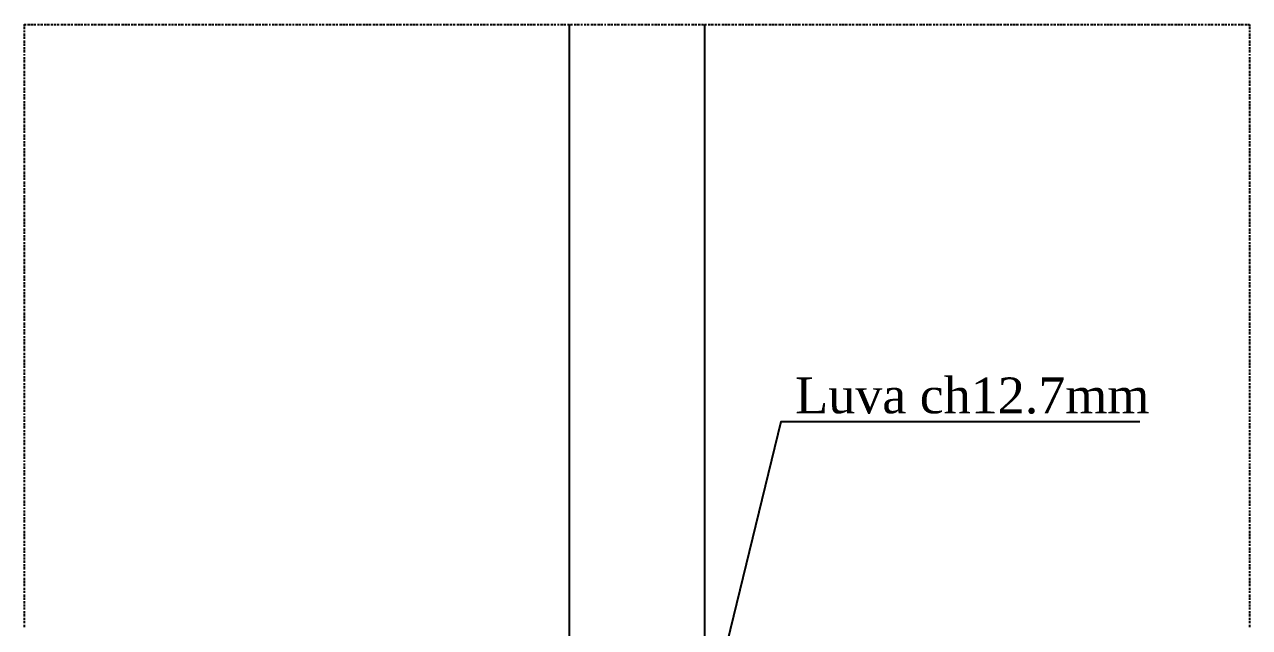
# Model space of a CAD drawing. Header units: millimetres. Extents: x 180 to 11148, y -1598 to 1045.
# Drawn here: x 8239.5 to 8582, y -955.8 to -787.4 of the extents above; entities that cross this region are included whole.
import ezdxf

# ---------------------------------------------------------------- set-up
doc = ezdxf.new("R2010")
doc.units = ezdxf.units.MM
doc.header["$MEASUREMENT"] = 0
doc.layers.add('PDF11_Geometry', color=7, linetype='Continuous')
doc.layers.add('PDF11_Text', color=7, linetype='Continuous')
doc.styles.add('PDF Times New Roman', font='times.ttf')

msp = doc.modelspace()

# ---------------------------------------------------------------- linework, layer by layer
at = {"layer": 'PDF11_Geometry', "lineweight": -3}
for points in [[(8239.5193, -787.8453), (8239.5193, -787.4219), (8239.9427, -787.4219)], [(8240.366, -787.4219), (8241.0011, -787.4219)], [(8241.2128, -787.4219), (8241.8478, -787.4219)], [(8242.0595, -787.4219), (8242.6945, -787.4219)], [(8243.1179, -787.4219), (8243.7529, -787.4219)], [(8243.9646, -787.4219), (8244.5996, -787.4219)], [(8245.023, -787.4219), (8245.658, -787.4219)], [(8245.8697, -787.4219), (8246.5048, -787.4219)], [(8246.9281, -787.4219), (8247.5632, -787.4219)], [(8247.7748, -787.4219), (8248.4099, -787.4219)], [(8248.6216, -787.4219), (8249.2566, -787.4219)], [(8249.68, -787.4219), (8250.315, -787.4219)], [(8250.5267, -787.4219), (8251.1617, -787.4219)], [(8251.5851, -787.4219), (8252.2201, -787.4219)], [(8252.4318, -787.4219), (8253.0668, -787.4219)], [(8253.4902, -787.4219), (8254.1252, -787.4219)], [(8254.3369, -787.4219), (8254.972, -787.4219)], [(8255.1836, -787.4219), (8255.8187, -787.4219)], [(8256.242, -787.4219), (8256.8771, -787.4219)], [(8257.0888, -787.4219), (8257.7238, -787.4219)], [(8258.1472, -787.4219), (8258.7822, -787.4219)], [(8258.9939, -787.4219), (8259.6289, -787.4219)], [(8260.0523, -787.4219), (8260.6873, -787.4219)], [(8260.899, -787.4219), (8261.534, -787.4219)], [(8261.7457, -787.4219), (8262.3808, -787.4219)], [(8262.8041, -787.4219), (8263.4392, -787.4219)], [(8263.6508, -787.4219), (8264.2859, -787.4219)], [(8264.7092, -787.4219), (8265.3443, -787.4219)], [(8265.556, -787.4219), (8266.191, -787.4219)], [(8266.6144, -787.4219), (8267.2494, -787.4219)], [(8267.4611, -787.4219), (8268.0961, -787.4219)], [(8268.3078, -787.4219), (8268.9428, -787.4219)], [(8269.3662, -787.4219), (8270.0012, -787.4219)], [(8270.2129, -787.4219), (8270.848, -787.4219)], [(8271.2713, -787.4219), (8271.9064, -787.4219)], [(8272.118, -787.4219), (8272.7531, -787.4219)], [(8273.1764, -787.4219), (8273.8115, -787.4219)], [(8274.0232, -787.4219), (8274.6582, -787.4219)], [(8274.8699, -787.4219), (8275.5049, -787.4219)], [(8275.9283, -787.4219), (8276.5633, -787.4219)], [(8276.775, -787.4219), (8277.41, -787.4219)], [(8277.8334, -787.4219), (8278.4684, -787.4219)], [(8278.6801, -787.4219), (8279.3152, -787.4219)], [(8279.7385, -787.4219), (8280.3736, -787.4219)], [(8280.5852, -787.4219), (8281.2203, -787.4219)], [(8281.432, -787.4219), (8282.067, -787.4219)], [(8282.4904, -787.4219), (8283.1254, -787.4219)], [(8283.3371, -787.4219), (8283.9721, -787.4219)], [(8284.3955, -787.4219), (8285.0305, -787.4219)], [(8285.2422, -787.4219), (8285.8772, -787.4219)], [(8286.3006, -787.4219), (8286.9356, -787.4219)], [(8287.1473, -787.4219), (8287.7824, -787.4219)], [(8287.994, -787.4219), (8288.6291, -787.4219)], [(8289.0524, -787.4219), (8289.6875, -787.4219)], [(8289.8992, -787.4219), (8290.5342, -787.4219)], [(8290.9576, -787.4219), (8291.5926, -787.4219)], [(8291.8043, -787.4219), (8292.4393, -787.4219)], [(8292.8627, -787.4219), (8293.4977, -787.4219)], [(8293.7094, -787.4219), (8294.3444, -787.4219)], [(8294.5561, -787.4219), (8295.1912, -787.4219)], [(8295.6145, -787.4219), (8296.2496, -787.4219)], [(8296.4612, -787.4219), (8297.0963, -787.4219)], [(8297.5196, -787.4219), (8298.1547, -787.4219)], [(8298.3664, -787.4219), (8299.0014, -787.4219)], [(8299.4248, -787.4219), (8300.0598, -787.4219)], [(8300.2715, -787.4219), (8300.9065, -787.4219)], [(8301.3299, -787.4219), (8301.7532, -787.4219)], [(8302.1766, -787.4219), (8302.8116, -787.4219)], [(8303.0233, -787.4219), (8303.6584, -787.4219)], [(8304.0817, -787.4219), (8304.7168, -787.4219)], [(8304.9284, -787.4219), (8305.5635, -787.4219)], [(8305.9868, -787.4219), (8306.6219, -787.4219)], [(8306.8336, -787.4219), (8307.4686, -787.4219)], [(8307.892, -787.4219), (8308.3153, -787.4219)], [(8308.7387, -787.4219), (8309.3737, -787.4219)], [(8309.5854, -787.4219), (8310.2204, -787.4219)], [(8310.6438, -787.4219), (8311.2788, -787.4219)], [(8311.4905, -787.4219), (8312.1256, -787.4219)], [(8312.5489, -787.4219), (8313.184, -787.4219)], [(8313.3956, -787.4219), (8314.0307, -787.4219)], [(8314.454, -787.4219), (8314.8774, -787.4219)], [(8315.3008, -787.4219), (8315.9358, -787.4219)], [(8316.1475, -787.4219), (8316.7825, -787.4219)], [(8317.2059, -787.4219), (8317.8409, -787.4219)], [(8318.0526, -787.4219), (8318.6876, -787.4219)], [(8319.111, -787.4219), (8319.746, -787.4219)], [(8319.9577, -787.4219), (8320.5928, -787.4219)], [(8321.0161, -787.4219), (8321.4395, -787.4219)], [(8321.8628, -787.4219), (8322.4979, -787.4219)], [(8322.7096, -787.4219), (8323.3446, -787.4219)], [(8323.768, -787.4219), (8324.403, -787.4219)], [(8324.6147, -787.4219), (8325.2497, -787.4219)], [(8325.6731, -787.4219), (8326.3081, -787.4219)], [(8326.5198, -787.4219), (8327.1548, -787.4219)], [(8327.5782, -787.4219), (8328.2132, -787.4219)], [(8328.4249, -787.4219), (8329.06, -787.4219)], [(8329.2716, -787.4219), (8329.9067, -787.4219)], [(8330.33, -787.4219), (8330.9651, -787.4219)], [(8331.1768, -787.4219), (8331.8118, -787.4219)], [(8332.2352, -787.4219), (8332.8702, -787.4219)], [(8333.0819, -787.4219), (8333.7169, -787.4219)], [(8334.1403, -787.4219), (8334.7753, -787.4219)], [(8334.987, -787.4219), (8335.622, -787.4219)], [(8335.8337, -787.4219), (8336.4688, -787.4219)], [(8336.8921, -787.4219), (8337.5272, -787.4219)], [(8337.7388, -787.4219), (8338.3739, -787.4219)], [(8338.7972, -787.4219), (8339.4323, -787.4219)], [(8339.644, -787.4219), (8340.279, -787.4219)], [(8340.7024, -787.4219), (8341.3374, -787.4219)], [(8341.5491, -787.4219), (8342.1841, -787.4219)], [(8342.3958, -787.4219), (8343.0308, -787.4219)], [(8343.4542, -787.4219), (8344.0892, -787.4219)], [(8344.3009, -787.4219), (8344.936, -787.4219)], [(8345.3593, -787.4219), (8345.9944, -787.4219)], [(8346.206, -787.4219), (8346.8411, -787.4219)], [(8347.2644, -787.4219), (8347.8995, -787.4219)], [(8348.1112, -787.4219), (8348.7462, -787.4219)], [(8348.9579, -787.4219), (8349.5929, -787.4219)], [(8350.0163, -787.4219), (8350.6513, -787.4219)], [(8350.863, -787.4219), (8351.498, -787.4219)], [(8351.9214, -787.4219), (8352.5564, -787.4219)], [(8352.7681, -787.4219), (8353.4032, -787.4219)], [(8353.8265, -787.4219), (8354.4616, -787.4219)], [(8354.6732, -787.4219), (8355.3083, -787.4219)], [(8355.52, -787.4219), (8356.155, -787.4219)], [(8356.5784, -787.4219), (8357.2134, -787.4219)], [(8357.4251, -787.4219), (8358.0601, -787.4219)], [(8358.4835, -787.4219), (8359.1185, -787.4219)], [(8359.3302, -787.4219), (8359.9652, -787.4219)], [(8360.3886, -787.4219), (8361.0236, -787.4219)], [(8361.2353, -787.4219), (8361.8704, -787.4219)], [(8362.082, -787.4219), (8362.7171, -787.4219)], [(8363.1404, -787.4219), (8363.7755, -787.4219)], [(8363.9872, -787.4219), (8364.6222, -787.4219)], [(8365.0456, -787.4219), (8365.6806, -787.4219)], [(8365.8923, -787.4219), (8366.5273, -787.4219)], [(8366.9507, -787.4219), (8367.5857, -787.4219)], [(8367.7974, -787.4219), (8368.4324, -787.4219)], [(8368.6441, -787.4219), (8369.2792, -787.4219)], [(8369.7025, -787.4219), (8370.3376, -787.4219)], [(8370.5492, -787.4219), (8371.1843, -787.4219)], [(8371.6076, -787.4219), (8372.2427, -787.4219)], [(8372.4544, -787.4219), (8373.0894, -787.4219)], [(8373.5128, -787.4219), (8374.1478, -787.4219)], [(8374.3595, -787.4219), (8374.9945, -787.4219)], [(8375.2062, -787.4219), (8375.8412, -787.4219)], [(8376.2646, -787.4219), (8376.8996, -787.4219)], [(8377.1113, -787.4219), (8377.7464, -787.4219)], [(8378.1697, -787.4219), (8378.8048, -787.4219)], [(8379.0164, -787.4219), (8379.6515, -787.4219)], [(8380.0748, -787.4219), (8380.7099, -787.4219)], [(8380.9216, -787.4219), (8381.5566, -787.4219)], [(8381.7683, -787.4219), (8382.4033, -787.4219)], [(8382.8267, -787.4219), (8383.4617, -787.4219)], [(8383.6734, -787.4219), (8384.3084, -787.4219)], [(8384.7318, -787.4219), (8385.3668, -787.4219)], [(8385.5785, -787.4219), (8386.2136, -787.4219)], [(8386.6369, -787.4219), (8387.272, -787.4219)], [(8387.4836, -787.4219), (8388.1187, -787.4219)], [(8388.542, -787.4219), (8388.9654, -787.4219)], [(8389.3888, -787.4219), (8390.0238, -787.4219)], [(8390.2355, -787.4219), (8390.8705, -787.4219)], [(8391.2939, -787.4219), (8391.9289, -787.4219)], [(8429.608, -787.4219), (8429.608, -1159.9787), (8391.9289, -1159.9787), (8391.9289, -787.4219)], [(8392.1406, -787.4219), (8392.7756, -787.4219)], [(8393.199, -787.4219), (8393.834, -787.4219)], [(8394.0457, -787.4219), (8394.6808, -787.4219)], [(8395.1041, -787.4219), (8395.5275, -787.4219)], [(8395.9508, -787.4219), (8396.5859, -787.4219)], [(8396.7976, -787.4219), (8397.4326, -787.4219)], [(8397.856, -787.4219), (8398.491, -787.4219)], [(8398.7027, -787.4219), (8399.3377, -787.4219)], [(8399.7611, -787.4219), (8400.3961, -787.4219)], [(8400.6078, -787.4219), (8401.2428, -787.4219)], [(8401.6662, -787.4219), (8402.0896, -787.4219)], [(8402.5129, -787.4219), (8403.148, -787.4219)], [(8403.3596, -787.4219), (8403.9947, -787.4219)], [(8404.418, -787.4219), (8405.0531, -787.4219)], [(8405.2648, -787.4219), (8405.8998, -787.4219)], [(8406.3232, -787.4219), (8406.9582, -787.4219)], [(8407.1699, -787.4219), (8407.8049, -787.4219)], [(8408.2283, -787.4219), (8408.6516, -787.4219)], [(8409.075, -787.4219), (8409.71, -787.4219)], [(8409.9217, -787.4219), (8410.5568, -787.4219)], [(8410.9801, -787.4219), (8411.6152, -787.4219)], [(8411.8268, -787.4219), (8412.4619, -787.4219)], [(8412.8852, -787.4219), (8413.5203, -787.4219)], [(8413.732, -787.4219), (8414.367, -787.4219)], [(8414.7904, -787.4219), (8415.4254, -787.4219)], [(8415.6371, -787.4219), (8416.2721, -787.4219)], [(8416.4838, -787.4219), (8417.1188, -787.4219)], [(8417.5422, -787.4219), (8418.1772, -787.4219)], [(8418.3889, -787.4219), (8419.024, -787.4219)], [(8419.4473, -787.4219), (8420.0824, -787.4219)], [(8420.294, -787.4219), (8420.9291, -787.4219)], [(8421.3524, -787.4219), (8421.9875, -787.4219)], [(8422.1992, -787.4219), (8422.8342, -787.4219)], [(8423.0459, -787.4219), (8423.6809, -787.4219)], [(8424.1043, -787.4219), (8424.7393, -787.4219)], [(8424.951, -787.4219), (8425.586, -787.4219)], [(8426.0094, -787.4219), (8426.6444, -787.4219)], [(8426.8561, -787.4219), (8427.4912, -787.4219)], [(8427.9145, -787.4219), (8428.5496, -787.4219)], [(8428.7612, -787.4219), (8429.3963, -787.4219)], [(8429.608, -787.4219), (8430.243, -787.4219)], [(8430.6664, -787.4219), (8431.3014, -787.4219)], [(8431.5131, -787.4219), (8432.1481, -787.4219)], [(8432.5715, -787.4219), (8433.2065, -787.4219)], [(8433.4182, -787.4219), (8434.0532, -787.4219)], [(8434.4766, -787.4219), (8435.1116, -787.4219)], [(8435.3233, -787.4219), (8435.9584, -787.4219)], [(8436.17, -787.4219), (8436.8051, -787.4219)], [(8437.2284, -787.4219), (8437.8635, -787.4219)], [(8438.0752, -787.4219), (8438.7102, -787.4219)], [(8439.1336, -787.4219), (8439.7686, -787.4219)], [(8439.9803, -787.4219), (8440.6153, -787.4219)], [(8441.0387, -787.4219), (8441.6737, -787.4219)], [(8441.8854, -787.4219), (8442.5204, -787.4219)], [(8442.7321, -787.4219), (8443.3672, -787.4219)], [(8443.7905, -787.4219), (8444.4256, -787.4219)], [(8444.6372, -787.4219), (8445.2723, -787.4219)], [(8445.6956, -787.4219), (8446.3307, -787.4219)], [(8446.5424, -787.4219), (8447.1774, -787.4219)], [(8447.6008, -787.4219), (8448.2358, -787.4219)], [(8448.4475, -787.4219), (8449.0825, -787.4219)], [(8449.2942, -787.4219), (8449.9292, -787.4219)], [(8450.3526, -787.4219), (8450.9876, -787.4219)], [(8451.1993, -787.4219), (8451.8344, -787.4219)], [(8452.2577, -787.4219), (8452.8928, -787.4219)], [(8453.1044, -787.4219), (8453.7395, -787.4219)], [(8454.1628, -787.4219), (8454.7979, -787.4219)], [(8455.0096, -787.4219), (8455.6446, -787.4219)], [(8455.8563, -787.4219), (8456.4913, -787.4219)], [(8456.9147, -787.4219), (8457.5497, -787.4219)], [(8457.7614, -787.4219), (8458.3964, -787.4219)], [(8458.8198, -787.4219), (8459.4548, -787.4219)], [(8459.6665, -787.4219), (8460.3016, -787.4219)], [(8460.7249, -787.4219), (8461.36, -787.4219)], [(8461.5716, -787.4219), (8462.2067, -787.4219)], [(8462.4184, -787.4219), (8463.0534, -787.4219)], [(8463.4768, -787.4219), (8464.1118, -787.4219)], [(8464.3235, -787.4219), (8464.9585, -787.4219)], [(8465.3819, -787.4219), (8466.0169, -787.4219)], [(8466.2286, -787.4219), (8466.8636, -787.4219)], [(8467.287, -787.4219), (8467.922, -787.4219)], [(8468.1337, -787.4219), (8468.7688, -787.4219)], [(8468.9804, -787.4219), (8469.6155, -787.4219)], [(8470.0388, -787.4219), (8470.6739, -787.4219)], [(8470.8856, -787.4219), (8471.5206, -787.4219)], [(8471.944, -787.4219), (8472.579, -787.4219)], [(8472.7907, -787.4219), (8473.4257, -787.4219)], [(8473.8491, -787.4219), (8474.4841, -787.4219)], [(8474.6958, -787.4219), (8475.3308, -787.4219)], [(8475.7542, -787.4219), (8476.1776, -787.4219)], [(8476.6009, -787.4219), (8477.236, -787.4219)], [(8477.4476, -787.4219), (8478.0827, -787.4219)], [(8478.506, -787.4219), (8479.1411, -787.4219)], [(8479.3528, -787.4219), (8479.9878, -787.4219)], [(8480.4112, -787.4219), (8481.0462, -787.4219)], [(8481.2579, -787.4219), (8481.8929, -787.4219)], [(8482.3163, -787.4219), (8482.7396, -787.4219)], [(8483.163, -787.4219), (8483.798, -787.4219)], [(8484.0097, -787.4219), (8484.6448, -787.4219)], [(8485.0681, -787.4219), (8485.7032, -787.4219)], [(8485.9148, -787.4219), (8486.5499, -787.4219)], [(8486.9732, -787.4219), (8487.6083, -787.4219)], [(8487.82, -787.4219), (8488.455, -787.4219)], [(8488.8784, -787.4219), (8489.3017, -787.4219)], [(8489.7251, -787.4219), (8490.3601, -787.4219)], [(8490.5718, -787.4219), (8491.2068, -787.4219)], [(8491.6302, -787.4219), (8492.2652, -787.4219)], [(8492.4769, -787.4219), (8493.112, -787.4219)], [(8493.5353, -787.4219), (8494.1704, -787.4219)], [(8494.382, -787.4219), (8495.0171, -787.4219)], [(8495.4404, -787.4219), (8495.8638, -787.4219)], [(8496.2872, -787.4219), (8496.9222, -787.4219)], [(8497.1339, -787.4219), (8497.7689, -787.4219)], [(8498.1923, -787.4219), (8498.8273, -787.4219)], [(8499.039, -787.4219), (8499.674, -787.4219)], [(8500.0974, -787.4219), (8500.7324, -787.4219)], [(8500.9441, -787.4219), (8501.5792, -787.4219)], [(8502.0025, -787.4219), (8502.4259, -787.4219)], [(8502.8492, -787.4219), (8503.4843, -787.4219)], [(8503.696, -787.4219), (8504.331, -787.4219)], [(8504.7544, -787.4219), (8505.3894, -787.4219)], [(8505.6011, -787.4219), (8506.2361, -787.4219)], [(8506.6595, -787.4219), (8507.2945, -787.4219)], [(8507.5062, -787.4219), (8508.1412, -787.4219)], [(8508.5646, -787.4219), (8509.1996, -787.4219)], [(8509.4113, -787.4219), (8510.0464, -787.4219)], [(8510.258, -787.4219), (8510.8931, -787.4219)], [(8511.3164, -787.4219), (8511.9515, -787.4219)], [(8512.1632, -787.4219), (8512.7982, -787.4219)], [(8513.2216, -787.4219), (8513.8566, -787.4219)], [(8514.0683, -787.4219), (8514.7033, -787.4219)], [(8515.1267, -787.4219), (8515.7617, -787.4219)], [(8515.9734, -787.4219), (8516.6084, -787.4219)], [(8516.8201, -787.4219), (8517.4552, -787.4219)], [(8517.8785, -787.4219), (8518.5136, -787.4219)], [(8518.7252, -787.4219), (8519.3603, -787.4219)], [(8519.7836, -787.4219), (8520.4187, -787.4219)], [(8520.6304, -787.4219), (8521.2654, -787.4219)], [(8521.6888, -787.4219), (8522.3238, -787.4219)], [(8522.5355, -787.4219), (8523.1705, -787.4219)], [(8523.3822, -787.4219), (8524.0172, -787.4219)], [(8524.4406, -787.4219), (8525.0756, -787.4219)], [(8525.2873, -787.4219), (8525.9224, -787.4219)], [(8526.3457, -787.4219), (8526.9808, -787.4219)], [(8527.1924, -787.4219), (8527.8275, -787.4219)], [(8528.2508, -787.4219), (8528.8859, -787.4219)], [(8529.0976, -787.4219), (8529.7326, -787.4219)], [(8529.9443, -787.4219), (8530.5793, -787.4219)], [(8531.0027, -787.4219), (8531.6377, -787.4219)], [(8531.8494, -787.4219), (8532.4844, -787.4219)], [(8532.9078, -787.4219), (8533.5428, -787.4219)], [(8533.7545, -787.4219), (8534.3896, -787.4219)], [(8534.8129, -787.4219), (8535.448, -787.4219)], [(8535.6596, -787.4219), (8536.2947, -787.4219)], [(8536.5064, -787.4219), (8537.1414, -787.4219)], [(8537.5648, -787.4219), (8538.1998, -787.4219)], [(8538.4115, -787.4219), (8539.0465, -787.4219)], [(8539.4699, -787.4219), (8540.1049, -787.4219)], [(8540.3166, -787.4219), (8540.9516, -787.4219)], [(8541.375, -787.4219), (8542.01, -787.4219)], [(8542.2217, -787.4219), (8542.8568, -787.4219)], [(8543.0684, -787.4219), (8543.7035, -787.4219)], [(8544.1268, -787.4219), (8544.7619, -787.4219)], [(8544.9736, -787.4219), (8545.6086, -787.4219)], [(8546.032, -787.4219), (8546.667, -787.4219)], [(8546.8787, -787.4219), (8547.5137, -787.4219)], [(8547.9371, -787.4219), (8548.5721, -787.4219)], [(8548.7838, -787.4219), (8549.4188, -787.4219)], [(8549.6305, -787.4219), (8550.2656, -787.4219)], [(8550.6889, -787.4219), (8551.324, -787.4219)], [(8551.5356, -787.4219), (8552.1707, -787.4219)], [(8552.594, -787.4219), (8553.2291, -787.4219)], [(8553.4408, -787.4219), (8554.0758, -787.4219)], [(8554.4992, -787.4219), (8555.1342, -787.4219)], [(8555.3459, -787.4219), (8555.9809, -787.4219)], [(8556.1926, -787.4219), (8556.8276, -787.4219)], [(8557.251, -787.4219), (8557.886, -787.4219)], [(8558.0977, -787.4219), (8558.7328, -787.4219)], [(8559.1561, -787.4219), (8559.7912, -787.4219)], [(8560.0028, -787.4219), (8560.6379, -787.4219)], [(8561.0612, -787.4219), (8561.6963, -787.4219)], [(8561.908, -787.4219), (8562.543, -787.4219)], [(8562.7547, -787.4219), (8563.3897, -787.4219)], [(8563.8131, -787.4219), (8564.4481, -787.4219)], [(8564.6598, -787.4219), (8565.2948, -787.4219)], [(8565.7182, -787.4219), (8566.3532, -787.4219)], [(8566.5649, -787.4219), (8567.2, -787.4219)], [(8567.6233, -787.4219), (8568.2584, -787.4219)], [(8568.47, -787.4219), (8569.1051, -787.4219)], [(8569.5284, -787.4219), (8569.9518, -787.4219)], [(8570.3752, -787.4219), (8571.0102, -787.4219)], [(8571.2219, -787.4219), (8571.8569, -787.4219)], [(8572.2803, -787.4219), (8572.9153, -787.4219)], [(8573.127, -787.4219), (8573.762, -787.4219)], [(8574.1854, -787.4219), (8574.8204, -787.4219)], [(8575.0321, -787.4219), (8575.6672, -787.4219)], [(8576.0905, -787.4219), (8576.5139, -787.4219)], [(8576.9372, -787.4219), (8577.5723, -787.4219)], [(8577.784, -787.4219), (8578.419, -787.4219)], [(8578.8424, -787.4219), (8579.4774, -787.4219)], [(8579.6891, -787.4219), (8580.3241, -787.4219)], [(8580.7475, -787.4219), (8581.3825, -787.4219)], [(8581.5942, -787.4219), (8582.0176, -787.4219)], [(8582.0176, -787.4219), (8582.0176, -787.8453)], [(8239.5193, -788.692), (8239.5193, -788.057)], [(8239.5193, -789.5387), (8239.5193, -789.1154)], [(8239.5193, -790.5971), (8239.5193, -789.9621)], [(8239.5193, -791.4439), (8239.5193, -790.8088)], [(8582.0176, -788.057), (8582.0176, -788.692)], [(8582.0176, -789.1154), (8582.0176, -789.5387)], [(8582.0176, -789.9621), (8582.0176, -790.5971)], [(8582.0176, -790.8088), (8582.0176, -791.4439)], [(8239.5193, -792.5023), (8239.5193, -791.8672)], [(8239.5193, -793.349), (8239.5193, -792.7139)], [(8239.5193, -794.4074), (8239.5193, -793.7723)], [(8582.0176, -791.8672), (8582.0176, -792.5023)], [(8582.0176, -792.7139), (8582.0176, -793.349)], [(8582.0176, -793.7723), (8582.0176, -794.4074)], [(8239.5193, -795.2541), (8239.5193, -794.6191)], [(8239.5193, -796.1008), (8239.5193, -795.6775)], [(8239.5193, -797.1592), (8239.5193, -796.5242)], [(8239.5193, -798.0059), (8239.5193, -797.3709)], [(8582.0176, -794.6191), (8582.0176, -795.2541)], [(8582.0176, -795.6775), (8582.0176, -796.1008)], [(8582.0176, -796.5242), (8582.0176, -797.1592)], [(8582.0176, -797.3709), (8582.0176, -798.0059)], [(8239.5193, -799.0643), (8239.5193, -798.4293)], [(8239.5193, -799.9111), (8239.5193, -799.276)], [(8239.5193, -800.9695), (8239.5193, -800.3344)], [(8239.5193, -801.8162), (8239.5193, -801.1811)], [(8582.0176, -798.4293), (8582.0176, -799.0643)], [(8582.0176, -799.276), (8582.0176, -799.9111)], [(8582.0176, -800.3344), (8582.0176, -800.9695)], [(8582.0176, -801.1811), (8582.0176, -801.8162)], [(8239.5193, -802.6629), (8239.5193, -802.2395)], [(8239.5193, -803.7213), (8239.5193, -803.0863)], [(8239.5193, -804.568), (8239.5193, -803.933)], [(8582.0176, -802.2395), (8582.0176, -802.6629)], [(8582.0176, -803.0863), (8582.0176, -803.7213)], [(8582.0176, -803.933), (8582.0176, -804.568)], [(8239.5193, -805.6264), (8239.5193, -804.9914)], [(8239.5193, -806.4731), (8239.5193, -805.8381)], [(8239.5193, -807.5315), (8239.5193, -806.8965)], [(8239.5193, -808.3783), (8239.5193, -807.7432)], [(8582.0176, -804.9914), (8582.0176, -805.6264)], [(8582.0176, -805.8381), (8582.0176, -806.4731)], [(8582.0176, -806.8965), (8582.0176, -807.5315)], [(8582.0176, -807.7432), (8582.0176, -808.3783)], [(8239.5193, -809.4367), (8239.5193, -808.8016)], [(8239.5193, -810.2834), (8239.5193, -809.6483)], [(8239.5193, -811.1301), (8239.5193, -810.4951)], [(8239.5193, -812.1885), (8239.5193, -811.5535)], [(8582.0176, -808.8016), (8582.0176, -809.4367)], [(8582.0176, -809.6483), (8582.0176, -810.2834)], [(8582.0176, -810.4951), (8582.0176, -811.1301)], [(8582.0176, -811.5535), (8582.0176, -812.1885)], [(8239.5193, -813.0352), (8239.5193, -812.4002)], [(8239.5193, -814.0936), (8239.5193, -813.4586)], [(8239.5193, -814.9403), (8239.5193, -814.3053)], [(8582.0176, -812.4002), (8582.0176, -813.0352)], [(8582.0176, -813.4586), (8582.0176, -814.0936)], [(8582.0176, -814.3053), (8582.0176, -814.9403)], [(8239.5193, -815.9987), (8239.5193, -815.3637)], [(8239.5193, -816.8455), (8239.5193, -816.2104)], [(8239.5193, -817.6922), (8239.5193, -817.0571)], [(8239.5193, -818.7506), (8239.5193, -818.1155)], [(8582.0176, -815.3637), (8582.0176, -815.9987)], [(8582.0176, -816.2104), (8582.0176, -816.8455)], [(8582.0176, -817.0571), (8582.0176, -817.6922)], [(8582.0176, -818.1155), (8582.0176, -818.7506)], [(8239.5193, -819.5973), (8239.5193, -818.9623)], [(8239.5193, -820.6557), (8239.5193, -820.0207)], [(8239.5193, -821.5024), (8239.5193, -820.8674)], [(8239.5193, -822.5608), (8239.5193, -821.9258)], [(8582.0176, -818.9623), (8582.0176, -819.5973)], [(8582.0176, -820.0207), (8582.0176, -820.6557)], [(8582.0176, -820.8674), (8582.0176, -821.5024)], [(8582.0176, -821.9258), (8582.0176, -822.5608)], [(8239.5193, -823.4075), (8239.5193, -822.7725)], [(8239.5193, -824.2543), (8239.5193, -823.6192)], [(8239.5193, -825.3127), (8239.5193, -824.6776)], [(8582.0176, -822.7725), (8582.0176, -823.4075)], [(8582.0176, -823.6192), (8582.0176, -824.2543)], [(8582.0176, -824.6776), (8582.0176, -825.3127)], [(8239.5193, -826.1594), (8239.5193, -825.5243)], [(8239.5193, -827.2178), (8239.5193, -826.5827)], [(8239.5193, -828.0645), (8239.5193, -827.4295)], [(8239.5193, -829.1229), (8239.5193, -828.4879)], [(8582.0176, -825.5243), (8582.0176, -826.1594)], [(8582.0176, -826.5827), (8582.0176, -827.2178)], [(8582.0176, -827.4295), (8582.0176, -828.0645)], [(8582.0176, -828.4879), (8582.0176, -829.1229)], [(8239.5193, -829.9696), (8239.5193, -829.3346)], [(8239.5193, -830.8163), (8239.5193, -830.1813)], [(8239.5193, -831.8747), (8239.5193, -831.2397)], [(8239.5193, -832.7215), (8239.5193, -832.0864)], [(8582.0176, -829.3346), (8582.0176, -829.9696)], [(8582.0176, -830.1813), (8582.0176, -830.8163)], [(8582.0176, -831.2397), (8582.0176, -831.8747)], [(8582.0176, -832.0864), (8582.0176, -832.7215)], [(8239.5193, -833.7799), (8239.5193, -833.1448)], [(8239.5193, -834.6266), (8239.5193, -833.9915)], [(8239.5193, -835.685), (8239.5193, -835.0499)], [(8582.0176, -833.1448), (8582.0176, -833.7799)], [(8582.0176, -833.9915), (8582.0176, -834.6266)], [(8582.0176, -835.0499), (8582.0176, -835.685)], [(8239.5193, -836.5317), (8239.5193, -835.8967)], [(8239.5193, -837.3784), (8239.5193, -836.7434)], [(8239.5193, -838.4368), (8239.5193, -837.8018)], [(8239.5193, -839.2835), (8239.5193, -838.6485)], [(8582.0176, -835.8967), (8582.0176, -836.5317)], [(8582.0176, -836.7434), (8582.0176, -837.3784)], [(8582.0176, -837.8018), (8582.0176, -838.4368)], [(8582.0176, -838.6485), (8582.0176, -839.2835)], [(8239.5193, -840.3419), (8239.5193, -839.7069)], [(8239.5193, -841.1887), (8239.5193, -840.5536)], [(8239.5193, -842.2471), (8239.5193, -841.612)], [(8239.5193, -843.0938), (8239.5193, -842.4587)], [(8582.0176, -839.7069), (8582.0176, -840.3419)], [(8582.0176, -840.5536), (8582.0176, -841.1887)], [(8582.0176, -841.612), (8582.0176, -842.2471)], [(8582.0176, -842.4587), (8582.0176, -843.0938)], [(8239.5193, -843.9405), (8239.5193, -843.3055)], [(8239.5193, -844.9989), (8239.5193, -844.3639)], [(8239.5193, -845.8456), (8239.5193, -845.2106)], [(8582.0176, -843.3055), (8582.0176, -843.9405)], [(8582.0176, -844.3639), (8582.0176, -844.9989)], [(8582.0176, -845.2106), (8582.0176, -845.8456)], [(8239.5193, -846.904), (8239.5193, -846.269)], [(8239.5193, -847.7507), (8239.5193, -847.1157)], [(8239.5193, -848.8091), (8239.5193, -848.1741)], [(8239.5193, -849.6559), (8239.5193, -849.0208)], [(8582.0176, -846.269), (8582.0176, -846.904)], [(8582.0176, -847.1157), (8582.0176, -847.7507)], [(8582.0176, -848.1741), (8582.0176, -848.8091)], [(8582.0176, -849.0208), (8582.0176, -849.6559)], [(8239.5193, -850.5026), (8239.5193, -849.8675)], [(8239.5193, -851.561), (8239.5193, -850.9259)], [(8239.5193, -852.4077), (8239.5193, -851.7727)], [(8582.0176, -849.8675), (8582.0176, -850.5026)], [(8582.0176, -850.9259), (8582.0176, -851.561)], [(8582.0176, -851.7727), (8582.0176, -852.4077)], [(8239.5193, -853.4661), (8239.5193, -852.8311)], [(8239.5193, -854.3128), (8239.5193, -853.6778)], [(8239.5193, -855.3712), (8239.5193, -854.7362)], [(8239.5193, -856.2179), (8239.5193, -855.5829)], [(8582.0176, -852.8311), (8582.0176, -853.4661)], [(8582.0176, -853.6778), (8582.0176, -854.3128)], [(8582.0176, -854.7362), (8582.0176, -855.3712)], [(8582.0176, -855.5829), (8582.0176, -856.2179)], [(8239.5193, -857.0647), (8239.5193, -856.4296)], [(8239.5193, -858.1231), (8239.5193, -857.488)], [(8239.5193, -858.9698), (8239.5193, -858.3347)], [(8239.5193, -860.0282), (8239.5193, -859.3931)], [(8582.0176, -856.4296), (8582.0176, -857.0647)], [(8582.0176, -857.488), (8582.0176, -858.1231)], [(8582.0176, -858.3347), (8582.0176, -858.9698)], [(8582.0176, -859.3931), (8582.0176, -860.0282)], [(8239.5193, -860.8749), (8239.5193, -860.2399)], [(8239.5193, -861.9333), (8239.5193, -861.2983)], [(8239.5193, -862.78), (8239.5193, -862.145)], [(8239.5193, -863.6267), (8239.5193, -862.9917)], [(8582.0176, -860.2399), (8582.0176, -860.8749)], [(8582.0176, -861.2983), (8582.0176, -861.9333)], [(8582.0176, -862.145), (8582.0176, -862.78)], [(8582.0176, -862.9917), (8582.0176, -863.6267)], [(8239.5193, -864.6851), (8239.5193, -864.0501)], [(8239.5193, -865.5319), (8239.5193, -864.8968)], [(8239.5193, -866.5903), (8239.5193, -865.9552)], [(8582.0176, -864.0501), (8582.0176, -864.6851)], [(8582.0176, -864.8968), (8582.0176, -865.5319)], [(8582.0176, -865.9552), (8582.0176, -866.5903)], [(8239.5193, -867.437), (8239.5193, -866.8019)], [(8239.5193, -868.4954), (8239.5193, -867.8603)], [(8239.5193, -869.3421), (8239.5193, -868.7071)], [(8239.5193, -870.1888), (8239.5193, -869.5538)], [(8582.0176, -866.8019), (8582.0176, -867.437)], [(8582.0176, -867.8603), (8582.0176, -868.4954)], [(8582.0176, -868.7071), (8582.0176, -869.3421)], [(8582.0176, -869.5538), (8582.0176, -870.1888)], [(8239.5193, -871.2472), (8239.5193, -870.6122)], [(8239.5193, -872.0939), (8239.5193, -871.4589)], [(8239.5193, -873.1523), (8239.5193, -872.5173)], [(8239.5193, -873.9991), (8239.5193, -873.364)], [(8582.0176, -870.6122), (8582.0176, -871.2472)], [(8582.0176, -871.4589), (8582.0176, -872.0939)], [(8582.0176, -872.5173), (8582.0176, -873.1523)], [(8582.0176, -873.364), (8582.0176, -873.9991)], [(8239.5193, -875.0575), (8239.5193, -874.4224)], [(8239.5193, -875.9042), (8239.5193, -875.2691)], [(8239.5193, -876.7509), (8239.5193, -876.1159)], [(8582.0176, -874.4224), (8582.0176, -875.0575)], [(8582.0176, -875.2691), (8582.0176, -875.9042)], [(8582.0176, -876.1159), (8582.0176, -876.7509)], [(8239.5193, -877.8093), (8239.5193, -877.1743)], [(8239.5193, -878.656), (8239.5193, -878.021)], [(8239.5193, -879.7144), (8239.5193, -879.0794)], [(8239.5193, -880.5611), (8239.5193, -879.9261)], [(8582.0176, -877.1743), (8582.0176, -877.8093)], [(8582.0176, -878.021), (8582.0176, -878.656)], [(8582.0176, -879.0794), (8582.0176, -879.7144)], [(8582.0176, -879.9261), (8582.0176, -880.5611)], [(8239.5193, -881.6195), (8239.5193, -880.9845)], [(8239.5193, -882.4663), (8239.5193, -881.8312)], [(8239.5193, -883.313), (8239.5193, -882.6779)], [(8582.0176, -880.9845), (8582.0176, -881.6195)], [(8582.0176, -881.8312), (8582.0176, -882.4663)], [(8582.0176, -882.6779), (8582.0176, -883.313)], [(8239.5193, -884.3714), (8239.5193, -883.7363)], [(8239.5193, -885.2181), (8239.5193, -884.5831)], [(8239.5193, -886.2765), (8239.5193, -885.6415)], [(8239.5193, -887.1232), (8239.5193, -886.4882)], [(8582.0176, -883.7363), (8582.0176, -884.3714)], [(8582.0176, -884.5831), (8582.0176, -885.2181)], [(8582.0176, -885.6415), (8582.0176, -886.2765)], [(8582.0176, -886.4882), (8582.0176, -887.1232)], [(8239.5193, -888.1816), (8239.5193, -887.5466)], [(8239.5193, -889.0283), (8239.5193, -888.3933)], [(8239.5193, -889.8751), (8239.5193, -889.4517)], [(8239.5193, -890.9335), (8239.5193, -890.2984)], [(8582.0176, -887.5466), (8582.0176, -888.1816)], [(8582.0176, -888.3933), (8582.0176, -889.0283)], [(8582.0176, -889.4517), (8582.0176, -889.8751)], [(8582.0176, -890.2984), (8582.0176, -890.9335)], [(8239.5193, -891.7802), (8239.5193, -891.1451)], [(8239.5193, -892.8386), (8239.5193, -892.2035)], [(8239.5193, -893.6853), (8239.5193, -893.0503)], [(8582.0176, -891.1451), (8582.0176, -891.7802)], [(8582.0176, -892.2035), (8582.0176, -892.8386)], [(8582.0176, -893.0503), (8582.0176, -893.6853)], [(8239.5193, -894.7437), (8239.5193, -894.1087)], [(8239.5193, -895.5904), (8239.5193, -894.9554)], [(8239.5193, -896.4371), (8239.5193, -896.0138)], [(8239.5193, -897.4955), (8239.5193, -896.8605)], [(8582.0176, -894.1087), (8582.0176, -894.7437)], [(8582.0176, -894.9554), (8582.0176, -895.5904)], [(8582.0176, -896.0138), (8582.0176, -896.4371)], [(8582.0176, -896.8605), (8582.0176, -897.4955)], [(8239.5193, -898.3423), (8239.5193, -897.7072)], [(8239.5193, -899.4007), (8239.5193, -898.7656)], [(8239.5193, -900.2474), (8239.5193, -899.6123)], [(8239.5193, -901.3058), (8239.5193, -900.6707)], [(8551.324, -898.3423), (8450.9876, -898.3423), (8435.9584, -959.9411)], [(8582.0176, -897.7072), (8582.0176, -898.3423)], [(8582.0176, -898.7656), (8582.0176, -899.4007)], [(8582.0176, -899.6123), (8582.0176, -900.2474)], [(8582.0176, -900.6707), (8582.0176, -901.3058)], [(8239.5193, -902.1525), (8239.5193, -901.5175)], [(8239.5193, -902.9992), (8239.5193, -902.5759)], [(8239.5193, -904.0576), (8239.5193, -903.4226)], [(8582.0176, -901.5175), (8582.0176, -902.1525)], [(8582.0176, -902.5759), (8582.0176, -902.9992)], [(8582.0176, -903.4226), (8582.0176, -904.0576)], [(8239.5193, -904.9043), (8239.5193, -904.2693)], [(8239.5193, -905.9627), (8239.5193, -905.3277)], [(8239.5193, -906.8095), (8239.5193, -906.1744)], [(8239.5193, -907.8679), (8239.5193, -907.2328)], [(8582.0176, -904.2693), (8582.0176, -904.9043)], [(8582.0176, -905.3277), (8582.0176, -905.9627)], [(8582.0176, -906.1744), (8582.0176, -906.8095)], [(8582.0176, -907.2328), (8582.0176, -907.8679)], [(8239.5193, -908.7146), (8239.5193, -908.0795)], [(8239.5193, -909.5613), (8239.5193, -909.1379)], [(8239.5193, -910.6197), (8239.5193, -909.9847)], [(8239.5193, -911.4664), (8239.5193, -910.8314)], [(8582.0176, -908.0795), (8582.0176, -908.7146)], [(8582.0176, -909.1379), (8582.0176, -909.5613)], [(8582.0176, -909.9847), (8582.0176, -910.6197)], [(8582.0176, -910.8314), (8582.0176, -911.4664)], [(8239.5193, -912.5248), (8239.5193, -911.8898)], [(8239.5193, -913.3715), (8239.5193, -912.7365)], [(8239.5193, -914.4299), (8239.5193, -913.7949)], [(8582.0176, -911.8898), (8582.0176, -912.5248)], [(8582.0176, -912.7365), (8582.0176, -913.3715)], [(8582.0176, -913.7949), (8582.0176, -914.4299)], [(8239.5193, -915.2767), (8239.5193, -914.6416)], [(8239.5193, -916.1234), (8239.5193, -915.7)], [(8239.5193, -917.1818), (8239.5193, -916.5467)], [(8239.5193, -918.0285), (8239.5193, -917.3935)], [(8582.0176, -914.6416), (8582.0176, -915.2767)], [(8582.0176, -915.7), (8582.0176, -916.1234)], [(8582.0176, -916.5467), (8582.0176, -917.1818)], [(8582.0176, -917.3935), (8582.0176, -918.0285)], [(8239.5193, -919.0869), (8239.5193, -918.4519)], [(8239.5193, -919.9336), (8239.5193, -919.2986)], [(8239.5193, -920.992), (8239.5193, -920.357)], [(8239.5193, -921.8387), (8239.5193, -921.2037)], [(8582.0176, -918.4519), (8582.0176, -919.0869)], [(8582.0176, -919.2986), (8582.0176, -919.9336)], [(8582.0176, -920.357), (8582.0176, -920.992)], [(8582.0176, -921.2037), (8582.0176, -921.8387)], [(8239.5193, -922.6855), (8239.5193, -922.2621)], [(8239.5193, -923.7439), (8239.5193, -923.1088)], [(8239.5193, -924.5906), (8239.5193, -923.9555)], [(8582.0176, -922.2621), (8582.0176, -922.6855)], [(8582.0176, -923.1088), (8582.0176, -923.7439)], [(8582.0176, -923.9555), (8582.0176, -924.5906)], [(8239.5193, -925.649), (8239.5193, -925.0139)], [(8239.5193, -926.4957), (8239.5193, -925.8607)], [(8239.5193, -927.5541), (8239.5193, -926.9191)], [(8239.5193, -928.4008), (8239.5193, -927.7658)], [(8582.0176, -925.0139), (8582.0176, -925.649)], [(8582.0176, -925.8607), (8582.0176, -926.4957)], [(8582.0176, -926.9191), (8582.0176, -927.5541)], [(8582.0176, -927.7658), (8582.0176, -928.4008)], [(8239.5193, -929.4592), (8239.5193, -928.8242)], [(8239.5193, -930.3059), (8239.5193, -929.6709)], [(8239.5193, -931.1527), (8239.5193, -930.5176)], [(8239.5193, -932.2111), (8239.5193, -931.576)], [(8582.0176, -928.8242), (8582.0176, -929.4592)], [(8582.0176, -929.6709), (8582.0176, -930.3059)], [(8582.0176, -930.5176), (8582.0176, -931.1527)], [(8582.0176, -931.576), (8582.0176, -932.2111)], [(8239.5193, -933.0578), (8239.5193, -932.4227)], [(8239.5193, -934.1162), (8239.5193, -933.4811)], [(8239.5193, -934.9629), (8239.5193, -934.3279)], [(8582.0176, -932.4227), (8582.0176, -933.0578)], [(8582.0176, -933.4811), (8582.0176, -934.1162)], [(8582.0176, -934.3279), (8582.0176, -934.9629)], [(8239.5193, -936.0213), (8239.5193, -935.3863)], [(8239.5193, -936.868), (8239.5193, -936.233)], [(8239.5193, -937.7147), (8239.5193, -937.0797)], [(8239.5193, -938.7731), (8239.5193, -938.1381)], [(8582.0176, -935.3863), (8582.0176, -936.0213)], [(8582.0176, -936.233), (8582.0176, -936.868)], [(8582.0176, -937.0797), (8582.0176, -937.7147)], [(8582.0176, -938.1381), (8582.0176, -938.7731)], [(8239.5193, -939.6199), (8239.5193, -938.9848)], [(8239.5193, -940.6783), (8239.5193, -940.0432)], [(8239.5193, -941.525), (8239.5193, -940.8899)], [(8582.0176, -938.9848), (8582.0176, -939.6199)], [(8582.0176, -940.0432), (8582.0176, -940.6783)], [(8582.0176, -940.8899), (8582.0176, -941.525)], [(8239.5193, -942.5834), (8239.5193, -941.9483)], [(8239.5193, -943.4301), (8239.5193, -942.7951)], [(8239.5193, -944.2768), (8239.5193, -943.6418)], [(8239.5193, -945.3352), (8239.5193, -944.7002)], [(8582.0176, -941.9483), (8582.0176, -942.5834)], [(8582.0176, -942.7951), (8582.0176, -943.4301)], [(8582.0176, -943.6418), (8582.0176, -944.2768)], [(8582.0176, -944.7002), (8582.0176, -945.3352)], [(8239.5193, -946.1819), (8239.5193, -945.5469)], [(8239.5193, -947.2403), (8239.5193, -946.6053)], [(8239.5193, -948.0871), (8239.5193, -947.452)], [(8239.5193, -949.1455), (8239.5193, -948.5104)], [(8582.0176, -945.5469), (8582.0176, -946.1819)], [(8582.0176, -946.6053), (8582.0176, -947.2403)], [(8582.0176, -947.452), (8582.0176, -948.0871)], [(8582.0176, -948.5104), (8582.0176, -949.1455)], [(8239.5193, -949.9922), (8239.5193, -949.3571)], [(8239.5193, -950.8389), (8239.5193, -950.2039)], [(8239.5193, -951.8973), (8239.5193, -951.2623)], [(8239.5193, -952.744), (8239.5193, -952.109)], [(8582.0176, -949.3571), (8582.0176, -949.9922)], [(8582.0176, -950.2039), (8582.0176, -950.8389)], [(8582.0176, -951.2623), (8582.0176, -951.8973)], [(8582.0176, -952.109), (8582.0176, -952.744)], [(8239.5193, -953.8024), (8239.5193, -953.1674)], [(8239.5193, -954.6491), (8239.5193, -954.0141)], [(8239.5193, -955.7075), (8239.5193, -955.0725)], [(8582.0176, -953.1674), (8582.0176, -953.8024)], [(8582.0176, -954.0141), (8582.0176, -954.6491)], [(8582.0176, -955.0725), (8582.0176, -955.7075)]]:
    msp.add_lwpolyline(points, dxfattribs=at)

# ---------------------------------------------------------------- texts
at = {"layer": 'PDF11_Text', "color": 251, "true_color": 0x535353, "insert": (8455.0096, -896.2157), "char_height": 10.001902, "attachment_point": 7, "style": 'PDF Times New Roman'}
msp.add_mtext('Luva ch12.7mm', dxfattribs=at)

doc.saveas('drawing.dxf')
